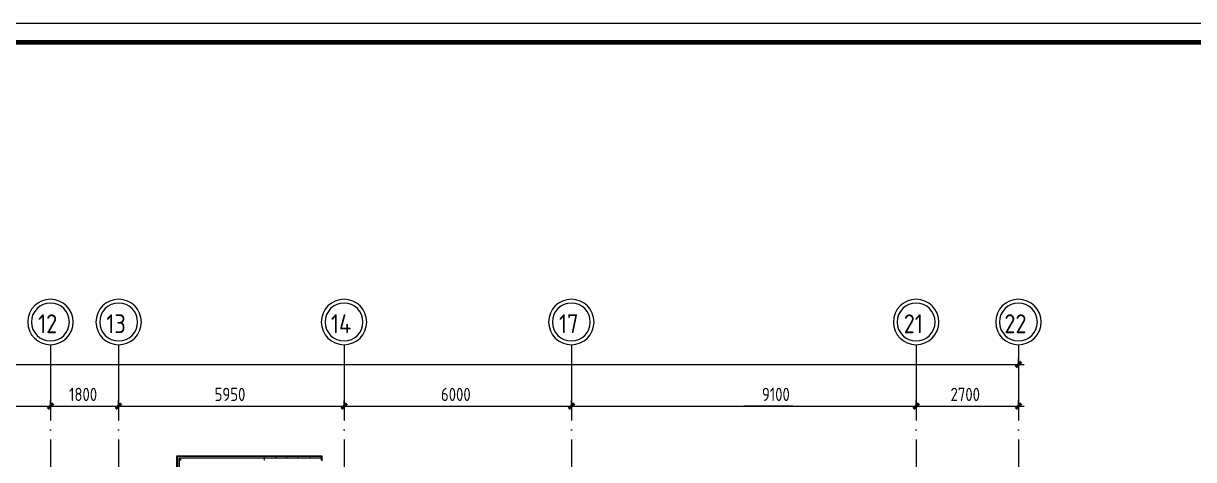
# Model space of a CAD drawing. Header units: millimetres. Extents: x -495897 to 1376592, y -28539 to 470976.
# Drawn here: x -31876 to -988, y 389573 to 401091 of the extents above; entities that cross this region are included whole.
import ezdxf

# ---------------------------------------------------------------- set-up
doc = ezdxf.new("R2010")
doc.units = ezdxf.units.MM
doc.linetypes.add('ADSK_Линия сетки', pattern=[25, 20, -2.5, 0, -2.5])
for name, color, linetype, lineweight in [('Лестницы', 252, 'Continuous', 9), ('Ограждение', 252, 'Continuous', 9), ('Оси', 252, 'Continuous', 9), ('ОФ_рамка', 8, 'Continuous', 60), ('Размеры', 7, 'Continuous', 9), ('Стены наружные', 7, 'Continuous', 18)]:
    doc.layers.add(name, color=color, linetype=linetype, lineweight=lineweight)
doc.styles.add('GOST Common_2', font='', dxfattribs={"width": 0.9, "height": 250})
doc.styles.add('GOST Common_4', font='', dxfattribs={"height": 7})
doc.styles.get('GOST Common_2').set_extended_font_data('GOST type B')
doc.styles.get('GOST Common_4').set_extended_font_data('GOST 2.304 type A')

# ---------------------------------------------------------------- blocks, each defined once
blk = doc.blocks.new('А0')
at = {"layer": 'ОФ_рамка', "color": 0, "linetype": 'Continuous', "lineweight": 5, "ltscale": 100}
blk.add_lwpolyline([(341068, -309617), (222168, -309617)], dxfattribs=at)
at = {"layer": 'ОФ_рамка', "color": 0, "linetype": 'Continuous', "ltscale": 100}
blk.add_lwpolyline([(340568, -310117), (224168, -310117)], dxfattribs=at)
blk = doc.blocks.new('1 этаж')
at = {"layer": 'Лестницы', "color": 251, "true_color": 0x636466}
for p, q in [((-27056, 29258), (-27056, 27573)), ((-24756, 29258), (-27056, 29258)), ((-24756, 29213), (-24756, 29258)), ((-24456, 29258), (-24756, 29258)), ((-24756, 29213), (-24756, 29258)), ((-24156, 29258), (-24456, 29258)), ((-24456, 29213), (-24456, 29258)), ((-24456, 29213), (-24456, 29258)), ((-23856, 29258), (-24156, 29258)), ((-24156, 29213), (-24156, 29258)), ((-24156, 29213), (-24156, 29258)), ((-23556, 29258), (-23856, 29258)), ((-23856, 29213), (-23856, 29258)), ((-23856, 29213), (-23856, 29258)), ((-23256, 29258), (-23556, 29258)), ((-23556, 29213), (-23556, 29258)), ((-23556, 29213), (-23556, 29258))]:
    blk.add_line(p, q, dxfattribs=at)
at = {"layer": 'Ограждение', "color": 251, "true_color": 0x636466}
for p, q in [((-24756, 29213), (-27011, 29213)), ((-27011, 29213), (-27011, 27563)), ((-24756, 29163), (-24756, 29213)), ((-23256, 29213), (-24756, 29213)), ((-24756, 29186), (-24756, 29191)), ((-23256, 29213), (-23256, 29163))]:
    blk.add_line(p, q, dxfattribs=at)
blk.add_open_spline([(-27011, 29213), (-27011, 29213), (-27010, 29213), (-27009, 29211), (-27008, 29210), (-27006, 29208), (-27005, 29207), (-27003, 29206), (-27001, 29204), (-26999, 29201), (-26997, 29199), (-26995, 29198), (-26994, 29196), (-26992, 29195), (-26991, 29193), (-26989, 29192), (-26987, 29190), (-26986, 29188), (-26984, 29187), (-26983, 29185), (-26981, 29183), (-26979, 29182), (-26978, 29180), (-26976, 29179), (-26975, 29177), (-26973, 29176), (-26972, 29174), (-26970, 29173), (-26968, 29171), (-26967, 29169), (-26966, 29168), (-26964, 29167), (-26963, 29165), (-26961, 29164), (-26961, 29163), (-26961, 29163)], degree=3, knots=[0, 0, 0, 0, 0.083333, 0.125, 0.166667, 0.208333, 0.229167, 0.25, 0.291667, 0.333333, 0.354167, 0.375, 0.395833, 0.416667, 0.4375, 0.458333, 0.479167, 0.5, 0.520833, 0.541667, 0.5625, 0.583333, 0.604167, 0.625, 0.645833, 0.666667, 0.6875, 0.708333, 0.75, 0.770833, 0.791667, 0.833333, 0.875, 0.916667, 1, 1, 1, 1], dxfattribs=at)
at = {"layer": 'Оси', "color": 251, "linetype": 'ADSK_Линия сетки', "ltscale": 100, "true_color": 0x636466}
for p, q in [((-30406, 32207), (-30406, -33770)), ((-28606, 32207), (-28606, -33770)), ((-22656, 32207), (-22656, -32500)), ((-16656, 32207), (-16656, -33770)), ((-7556, 32207), (-7556, 10956)), ((-4856, 32207), (-4856, 10956))]:
    blk.add_line(p, q, dxfattribs=at)
at = {"layer": 'Оси', "color": 251, "lineweight": 20, "true_color": 0x636466}
for centre, radius, start, end in [((-30406, 32807), 600, 0, 180), ((-28606, 32807), 600, 0, 180), ((-22656, 32807), 600, 0, 180), ((-16656, 32807), 600, 0, 180), ((-7556, 32807), 600, 0, 180), ((-4856, 32807), 600, 0, 180), ((-30406, 32807), 500, 0, 180), ((-28606, 32807), 500, 0, 180), ((-22656, 32807), 500, 0, 180), ((-16656, 32807), 500, 0, 180), ((-7556, 32807), 500, 0, 180), ((-4856, 32807), 500, 0, 180), ((-30406, 32807), 600, 180, 0), ((-30406, 32807), 500, 180, 0), ((-28606, 32807), 600, 180, 0), ((-28606, 32807), 500, 180, 0), ((-22656, 32807), 600, 180, 0), ((-22656, 32807), 500, 180, 0), ((-16656, 32807), 600, 180, 0), ((-16656, 32807), 500, 180, 0), ((-7556, 32807), 600, 180, 0), ((-7556, 32807), 500, 180, 0), ((-4856, 32807), 600, 180, 0), ((-4856, 32807), 500, 180, 0)]:
    blk.add_arc(centre, radius, start, end, dxfattribs=at)
at = {"layer": 'Размеры', "color": 251, "lineweight": 20, "true_color": 0x636466}
for p, q in [((-4856, 31688), (-4856, 31838)), ((-58606, 31688), (-4706, 31688)), ((-4856, 31688), (-4856, 31638)), ((-32956, 30583), (-30406, 30583)), ((-30406, 30583), (-30406, 30733)), ((-30406, 30583), (-30406, 30733)), ((-30406, 30583), (-30406, 30533)), ((-30406, 30583), (-28606, 30583)), ((-30406, 30583), (-30406, 30533)), ((-28606, 30583), (-28606, 30733)), ((-28606, 30583), (-28606, 30733)), ((-28606, 30583), (-28606, 30533)), ((-28606, 30583), (-22656, 30583)), ((-28606, 30583), (-28606, 30533)), ((-22656, 30583), (-22656, 30733)), ((-22656, 30583), (-22656, 30733)), ((-22656, 30583), (-22656, 30533)), ((-22656, 30583), (-16656, 30583)), ((-22656, 30583), (-22656, 30533)), ((-16656, 30583), (-16656, 30733)), ((-16656, 30583), (-16656, 30733)), ((-16656, 30583), (-16656, 30533)), ((-16656, 30583), (-7556, 30583)), ((-16656, 30583), (-16656, 30533)), ((-11625, 30583), (-12106, 30583)), ((-10808, 30583), (-11625, 30583)), ((-7556, 30583), (-7556, 30733)), ((-7556, 30583), (-7556, 30733)), ((-7556, 30583), (-7556, 30533)), ((-7556, 30583), (-4706, 30583)), ((-7556, 30583), (-7556, 30533)), ((-4856, 30583), (-4856, 30733)), ((-4856, 30583), (-4856, 30533))]:
    blk.add_line(p, q, dxfattribs=at)
at = {"layer": 'Размеры', "color": 251, "lineweight": 40, "true_color": 0x636466}
for p, q in [((-4856, 31688), (-4927, 31617)), ((-4856, 31688), (-4785, 31758)), ((-30406, 30583), (-30477, 30513)), ((-30406, 30583), (-30477, 30513)), ((-30406, 30583), (-30335, 30654)), ((-30406, 30583), (-30335, 30654)), ((-28606, 30583), (-28677, 30513)), ((-28606, 30583), (-28677, 30513)), ((-28606, 30583), (-28535, 30654)), ((-28606, 30583), (-28535, 30654)), ((-22656, 30583), (-22727, 30513)), ((-22656, 30583), (-22727, 30513)), ((-22656, 30583), (-22585, 30654)), ((-22656, 30583), (-22585, 30654)), ((-16656, 30583), (-16727, 30513)), ((-16656, 30583), (-16727, 30513)), ((-16656, 30583), (-16585, 30654)), ((-16656, 30583), (-16585, 30654)), ((-7556, 30583), (-7627, 30513)), ((-7556, 30583), (-7627, 30513)), ((-7556, 30583), (-7485, 30654)), ((-7556, 30583), (-7485, 30654)), ((-4856, 30583), (-4927, 30513)), ((-4856, 30583), (-4785, 30654))]:
    blk.add_line(p, q, dxfattribs=at)
at = {"layer": 'Стены наружные', "color": 251, "true_color": 0x636466}
for p, q in [((-27071, 27573), (-27071, 29273)), ((-27071, 29273), (-23243, 29273)), ((-27056, 29273), (-27056, 27573)), ((-24756, 29258), (-27056, 29258)), ((-24756, 29258), (-24756, 29273)), ((-24456, 29273), (-24456, 29258)), ((-24156, 29273), (-24156, 29258)), ((-23856, 29273), (-23856, 29258)), ((-23556, 29273), (-23556, 29258)), ((-23256, 29213), (-23256, 29273)), ((-23243, 29273), (-23243, 29143))]:
    blk.add_line(p, q, dxfattribs=at)
at = {"layer": 'Оси', "color": 251, "true_color": 0x636466, "style": 'GOST Common_2', "width": 0.9}
for s, p in [('12', (-30733, 32512)), ('13', (-28933, 32512)), ('14', (-23004, 32512)), ('17', (-16983, 32512)), ('21', (-7883, 32512)), ('22', (-5228, 32512))]:
    blk.add_text(s, height=500, dxfattribs=at).set_placement(p)
at = {"layer": 'Размеры', "color": 251, "lineweight": 20, "true_color": 0x636466, "char_height": 350, "attachment_point": 1, "line_spacing_factor": 1.022761, "style": 'GOST Common_4'}
for s, insert, width in [('1800', (-29914, 31071), 980.83), ('5950', (-26072, 31071), 1059.58), ('6000', (-20097, 31071), 1059.58), ('9100', (-11625, 31071), 980.83), ('2700', (-6647, 31071), 1059.58)]:
    blk.add_mtext(s, dxfattribs=dict(at, insert=insert, width=width))

msp = doc.modelspace()

# ---------------------------------------------------------------- block references
msp.add_blockref('1 этаж', (-756.474, 360398.765))
at = {"layer": 'ОФ_рамка', "color": 0, "lineweight": -2}
msp.add_blockref('А0', (-310358.055, 710707.383), dxfattribs=at)

doc.saveas('drawing.dxf')
